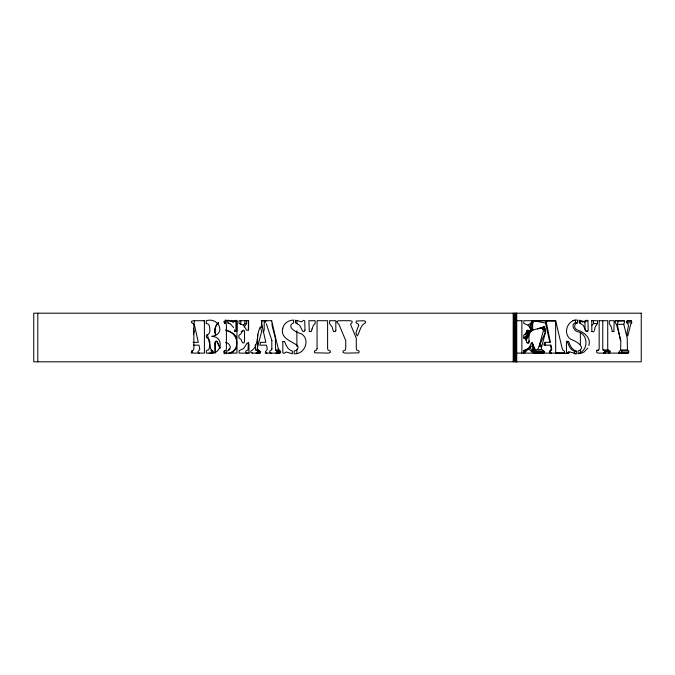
<?xml version="1.0" encoding="UTF-8"?>
<svg xmlns="http://www.w3.org/2000/svg" width="675" height="675" viewBox="0 0 675 675"><rect width="100%" height="100%" fill="white"/><g stroke="black" fill="none" stroke-linecap="round" stroke-linejoin="round"><path stroke-width="1.01" d="M528.972 341.153L528.964 331.99L528.812 330.708L527.833 330.109L527.006 330.455L525.631 333.796L523.724 335.239L523.724 337.998L525.53 339.162L527.074 342.79L528.407 343.018L529.158 340.985L528.736 342.698M528.871 331.163L532.541 330.185L532.811 320.709L531.908 321.173M528.145 348.587L523.859 350.561L523.859 353.118L529.673 346.773L531.267 343.254L532.533 343.077L533.123 344.739L533.123 353.118L515.877 353.118M532.541 330.185L544.438 326.742L545.645 331.653L541.266 348.233L543.232 351.911C532.71 348.933 532.617 360.02 533.123 344.739L534.819 352.316L536.558 353.118M532.887 330.083L532.811 329.113M588.895 345.465C591.266 337.559 583.791 332.049 577.192 329.898C573.767 328.759 573.623 323.384 577.471 322.802L577.471 320.068C567.354 319.326 562.309 333.939 570.907 339.398C575.421 340.732 587.334 347.524 578.019 351.059L578.019 353.759L581.006 353.32L583.934 352.122L587.841 348.131M631.766 322.777L631.167 320.709L627.581 320.777L627.024 321.477L627.109 322.81L628.611 325.367L626.991 332.893L627.758 335.998L630.703 324.363L631.766 322.777L626.602 322.777M594.456 330.488L595.148 326.987L597.493 323.587L597.493 320.709L591.46 320.709M275.847 353.118L276.699 352.882L277.071 351.835L275.569 349.937L275.358 338.259L272.067 325.485L272.16 323.536M279.07 353.118L279.965 352.882L280.353 351.835L278.783 349.937L278.564 348.612M271.282 353.118L270.143 352.839L269.671 351.835L269.89 350.992L271.62 349.937L271.882 348.612M602.767 320.709L602.767 348.612L603.02 349.937L604.673 350.992L604.884 351.835L604.437 352.839L603.349 353.118L605.205 353.093M545.012 345.17L545.594 342.343M255.926 350.241L257.428 350.992L257.648 351.835L257.175 352.839L255.994 353.118M598.902 320.709L607.719 320.709L607.719 348.612L608.006 349.937L609.829 350.992L610.057 351.835L609.567 352.839L608.361 353.118M257.572 348.612L257.858 349.937L259.732 350.992L259.968 351.835L259.462 352.839L258.23 353.118M546.986 320.709L546.455 323.038L550.403 342.343L544.531 342.343L543.898 345.17L551.002 345.17L551.753 349.321L549.442 351.861L549.872 352.78L551.011 353.118M551.45 353.118L550.42 352.78L550.209 351.152M544.303 331.636L545.02 328.7M194.586 320.709L193.995 323.038L198.332 342.343L193.058 342.343M549.847 342.343L545.484 323.038L546.075 320.709L555.668 320.878L562.208 348.612L562.638 349.92L564.443 351.177L564.562 352.426L562.823 353.118L533.512 353.118L533.123 350.494M262.043 320.709L261.453 323.038L265.823 342.343L260.499 342.343L259.858 345.17L266.49 345.17L267.317 349.321L265.418 351.861L265.849 352.78L266.988 353.118M549.636 351.152L551.34 349.321L550.513 345.17M193.379 334.53L194.155 331.653L193.438 328.708M613.853 331.535L614.157 320.709L609.289 320.709L609.289 323.587L611.322 326.987L612.309 331.577L613.853 331.535L612.014 331.535M534.946 351.118L538.017 348.899L539.097 346.309L544.438 326.742L537.713 329.071M620.426 340.327L617.288 324.321L618.182 321.359L617.237 320.709M529.31 331.703L527.774 334.547M234.672 331.636L235.575 331.197L235.921 330.067L235.921 322.228L235.659 320.768L234.368 320.439M524.737 350.317L523.859 353.118L532.373 345.414L532.01 342.984M627.708 353.118L628.552 352.882L628.923 351.835L627.429 349.937L627.227 338.259L623.767 324.321L624.755 321.359L623.708 320.709L615.347 320.709M585.09 321.823L579.251 320.186L579.251 322.802L583.293 325.342L585.765 330.86L587.436 331.526L588.212 330.067L587.942 320.768L587.064 320.304L585.09 321.823L582.289 321.823L579.116 320.558M234.453 329.948L235.01 331.324L236.782 331.197L236.874 320.768L235.988 320.304L234.63 321.519L232.926 321.823L227.88 320.313M220.295 348.047L217.088 341.449L215.317 341.643L215.274 352.941M566.629 341.153L567.371 341.449C568.637 345.17 570.063 349.844 574.307 351.059L574.307 353.759L576.256 353.759L576.256 351.059C571.801 349.996 569.987 345.305 568.603 341.449L566.831 341.643L566.452 342.765L566.452 351.413L566.789 352.941L567.785 353.455L555.668 353.118L555.626 320.709L533.512 320.709L531.048 327.983L532.043 328.624M524.846 334.547L528.972 332.108L525.53 339.162C528.753 337.019 527.074 330.969 531.951 331.071M525.015 350.232L523.859 353.118L526.247 349.895M545.645 331.653L540.38 343.44L541.46 346.992M244.19 326.987L246.594 323.587L246.594 320.709M528.972 334.327L531.689 330.514L530.98 330.303L529.504 326.995L532.811 320.709L532.162 321.325M526.154 340.225L528.972 335.273M620.865 353.118L621.641 352.882L621.979 351.835L620.612 349.937L620.831 340.588L616.537 324.557L615.161 322.608L615.111 321.401L616.368 320.709M216.675 324.54C214.642 327.527 214.22 331.585 215.561 334.935M228.682 349.667L229.331 348.621M541.249 327.687L542.759 329.046L544.438 326.742L542.903 329.181L543.603 329.813M531.048 327.983L529.504 326.995L532.811 321.815M528.972 333.602L524.728 338.428L528.972 332.108M592.11 325.223L593.528 323.587L597.493 323.587M542.81 329.096L544.438 326.742M243.38 325.223L244.915 323.587L246.594 323.587M515.995 350.283L515.995 323.544M236.773 348.131L232.816 352.122L229.736 353.32M207.411 334.657L210.71 348.612L211.132 349.92L212.929 351.177L213.047 352.426L211.317 353.118L212.633 352.814L213.072 351.886L211.283 350.038L211.317 353.118L206.314 353.118L206.314 350.629L208.786 349.675C209.95 346.089 211.427 338.58 206.39 337.567L206.39 335.095C211.25 334.631 210.026 327.755 208.837 324.481L206.314 323.325L206.314 320.709C218.54 316.828 226.682 334.209 211.781 336.336C225.104 336.952 221.476 355.565 209.14 353.118M542.548 353.118L543.839 352.823L544.278 351.937L542.666 350.367L544.075 351.219L543.527 351.253L544.168 352.451L535.3 352.325M569.371 352.122L568.148 352.156L567.067 353.32M598.497 353.118L597.08 352.797L596.59 351.835L596.852 350.992L598.868 349.937L599.164 348.612L599.164 320.709M576.256 353.759L570.173 352.004L568.266 353.32M217.097 323.857L218.227 322.768M523.724 337.998L527.251 334.682M218.573 322.768C215.106 325.603 214.059 330.868 215.781 334.935M537.038 320.726L523.834 320.709L523.834 323.485L528.069 325.223L532.271 321.739M228.867 353.32C241.448 349.726 237.98 332.125 225.914 330.32M529.073 332.066L531.689 330.514M582.289 321.823L582.854 321.519M528.964 331.99L526.171 332.876M216.27 341.153L215.317 341.643M263.081 331.965L264.195 330.421L264.195 320.709M232.926 321.823L233.525 321.519M533.495 352.941L534.819 352.316M578.602 353.32C588.263 350.595 588.448 335.264 579.015 331.99C573.303 331.855 569.658 322.034 577.471 322.802M528.93 331.695L526.542 331.703M224.741 323.317L226.032 322.802L226.032 320.068M531.267 343.254L532.533 343.077M266.515 320.709L265.182 321.401L265.241 322.608M191.084 353.118L192.687 352.451L192.021 350.747M258.508 353.118L259.808 352.823L260.238 351.937L257.572 349.515L257.226 348.233L261.622 331.653L260.407 326.742C256.053 333.83 259.251 346.798 250.838 351.118L250.703 352.316L252.475 353.118M572.881 320.558L574.56 320.228M531.934 329.24L530.55 329.425L531.807 329.906M531.74 330.244L530.98 330.303L532.541 330.303M537.14 349.836L541.62 349.515M543.586 352.443L543.839 352.823L533.512 353.118M235.313 320.423L236.512 320.423M585.554 320.423L587.579 320.423M261.183 320.709L271.856 320.709M515.877 320.709L522.028 320.709M585.892 320.768L587.942 320.768M617.937 320.92L624.485 320.92M626.535 321.038L631.69 321.038M232.386 321.68L234.006 321.823M226.032 322.802L225.332 322.802L225.332 320.068M617.288 324.321L623.767 324.321M527.006 330.455L528.829 330.455M528.812 330.708L530.516 330.708M235.575 331.197L236.782 331.197M585.807 331.197L587.849 331.197M241.498 331.577L243.008 331.577L241.152 331.535M591.258 331.577L593.992 331.577L592.161 331.535L591.798 330.421L591.798 320.709M216.034 341.153L217.088 341.449M567.371 341.449L568.603 341.449M527.074 342.79L528.888 342.79M193.362 345.17L198.998 345.17L199.825 349.321L197.935 351.861L198.357 352.78L199.496 353.118M257.858 349.937L255.648 349.937L255.369 344.478M275.569 349.937L278.783 349.937M551.154 350.038L551.585 350.038M603.02 349.937L608.006 349.937M627.429 349.937L620.612 349.937L618.983 351.835L619.372 352.839L620.317 353.118L599.138 353.118M596.565 350.241L598.59 350.241M523.859 350.561L525.876 350.561M257.428 350.992L259.732 350.992M276.902 350.992L280.184 350.992M604.673 350.992L609.829 350.992M621.827 350.992L628.754 350.992M574.307 351.059L576.256 351.059M232.386 351.667L233.44 351.667M257.648 351.835L259.968 351.835M277.071 351.835L280.353 351.835M549.442 351.861L550.032 351.861M604.884 351.835L610.057 351.835M231.795 352.122L232.816 352.122M568.148 352.156L569.464 352.156M276.978 352.443L280.26 352.443M257.175 352.839L259.462 352.839M549.872 352.78L550.42 352.78M563.406 352.814L564.216 352.814M276.699 352.882L279.965 352.882M621.641 352.882L628.552 352.882M249.32 353.118L239.085 353.118L239.085 350.561L243.667 348.587L246.991 343.254L247.776 342.984L248.704 343.373L248.965 344.739L248.965 353.118M252.053 353.118L260.238 353.118M265.199 353.118L278.834 353.118L280.226 352.814L280.682 351.886L278.64 349.92L278.218 348.612L271.612 320.709M618.443 353.118L627.235 353.118M535.191 352.755L543.839 352.823M537.249 320.709L555.626 320.709M555.668 353.118L567.785 353.455M228.707 320.313L233.44 321.68M533.512 320.709L545.484 323.038M247.624 353.118L246.164 352.797L245.666 351.835L245.936 350.992L248.037 349.937L248.366 342.411M539.097 346.309L540.869 346.823L539.899 343.373M227.855 323.114L229.34 323.747M225.745 329.898L233.474 333.661L236.722 337.07M225.467 342.503C230.664 342.816 232.436 350.511 226.597 351.059L226.597 353.759M528.525 348.899L533.123 352.789M533.52 345.085L533.123 344.739L535.722 350.603M528.069 325.223L529.504 326.995M219.864 348.047L216.81 341.449M233.601 327.552L230.243 323.747L227.897 322.802L227.897 320.186M529.673 346.773L533.123 352.477M266.363 323.781L271.882 340.588M204.12 320.709L204.829 323.696M215.08 352.941L214.768 342.765M584.871 320.768L585.115 330.067M593.528 320.709L593.528 323.587M580.357 321.469L580.357 323.536M580.357 332.843L580.357 344.225M580.357 350.426L580.357 352.502M575.404 320.068L575.404 322.802M526.762 335.239L526.762 337.998M521.876 320.709L521.876 353.118M516.704 313.192L516.704 361.808M516.527 313.192L516.527 361.808M516.021 313.192L516.021 361.808M515.211 313.192L515.211 361.808M514.19 313.192L514.19 361.808M513.202 313.192L513.202 361.808M296.873 320.431L296.873 323.536M296.873 330.775L296.873 346.292M296.873 349.397L296.873 353.531M271.806 340.301L271.806 349.051M261.681 320.709L261.681 327.51M257.572 334.142L257.572 347.574M248.366 320.709L248.366 330.007M244.915 320.709L244.915 323.587M240.781 320.709L240.781 324.591M224.8 353.759L224.8 351.059L224.159 351.059L224.159 353.759M37.8 313.192L37.8 361.808M282.749 328.32C280.024 338.462 291.845 341.187 297.683 345.76C298.949 348.317 296.688 350.789 294.148 351.059L294.148 353.759C304.898 354.721 310.77 339.162 301.118 333.661C296.857 332.843 285.407 326.658 293.583 322.802L293.583 320.068C288.638 320.11 283.745 323.291 282.749 328.32M358.687 325.367L355.885 332.893L357.218 335.998C359.986 331.712 360.281 325.114 365.445 322.777L365.563 321.46L364.011 320.709L356.265 321.064L356.088 322.81L358.307 324.186L358.687 325.367M244.544 341.153L243.945 343.018L242.528 342.79L240.874 339.162L238.942 337.998L238.942 335.239L240.983 333.796L242.46 330.455L243.337 330.109L244.375 330.708L244.544 332.108L244.544 341.153M312.027 329.046L311.285 331.577L309.285 331.535L308.897 320.709L315.141 320.709L315.141 323.587L313.402 325.223L312.027 329.046M337.078 321.401L337.137 322.608L339.027 324.557L345.743 340.588L345.743 348.612L345.389 349.937L343.111 350.992L342.984 352.401L344.942 353.118L358.594 352.882L359.235 351.835L358.948 350.992L356.645 349.937L356.29 348.612L356.29 338.259L350.494 324.321L352.105 322.599L352.131 321.359L350.401 320.709L338.766 320.709L337.078 321.401M191.54 321.418L191.666 322.751L193.565 323.823L193.852 325.029L193.852 348.798L193.565 350.013L191.666 351.076L191.54 352.409L193.21 353.118L204.424 353.118L204.39 320.709L193.21 320.709L191.54 321.418M224.1 321.418L224.218 322.751L226.117 323.823L226.403 325.029L226.403 348.798L226.117 350.013L224.218 351.076L224.1 352.409L225.762 353.118L236.95 353.118L236.95 320.709L225.762 320.709L224.1 321.418M248.628 329.113L248.341 330.185L246.679 330.303L243.582 325.223L239.06 323.485L239.06 320.709L248.628 320.709L248.628 329.113M317.064 348.612L316.71 349.937L314.423 350.992L314.677 352.797L328.413 353.118L330.396 352.401L330.269 350.992L327.966 349.937L327.603 348.612L327.603 320.709L317.064 320.709L317.064 348.612M282.85 341.643L282.8 352.941L284.276 353.32L286.192 352.004L292.343 353.759L292.343 351.059C287.862 350.021 286.006 345.33 284.614 341.449L282.85 341.643M305.024 330.067L304.18 331.526L302.746 331.324L299.751 325.342L295.456 322.802L295.456 320.186L301.674 321.823L303.286 320.439L304.729 320.768L305.024 330.067M335.821 330.421L335.433 331.535L333.433 331.577L332.168 326.987L329.577 323.587L329.577 320.709L335.821 320.709L335.821 330.421M537.941 351.152L536.878 351.624L542.818 351.295L537.941 351.152M641.25 313.192L33.75 313.192L33.75 361.808L641.25 361.808L641.25 313.192"/></g></svg>
